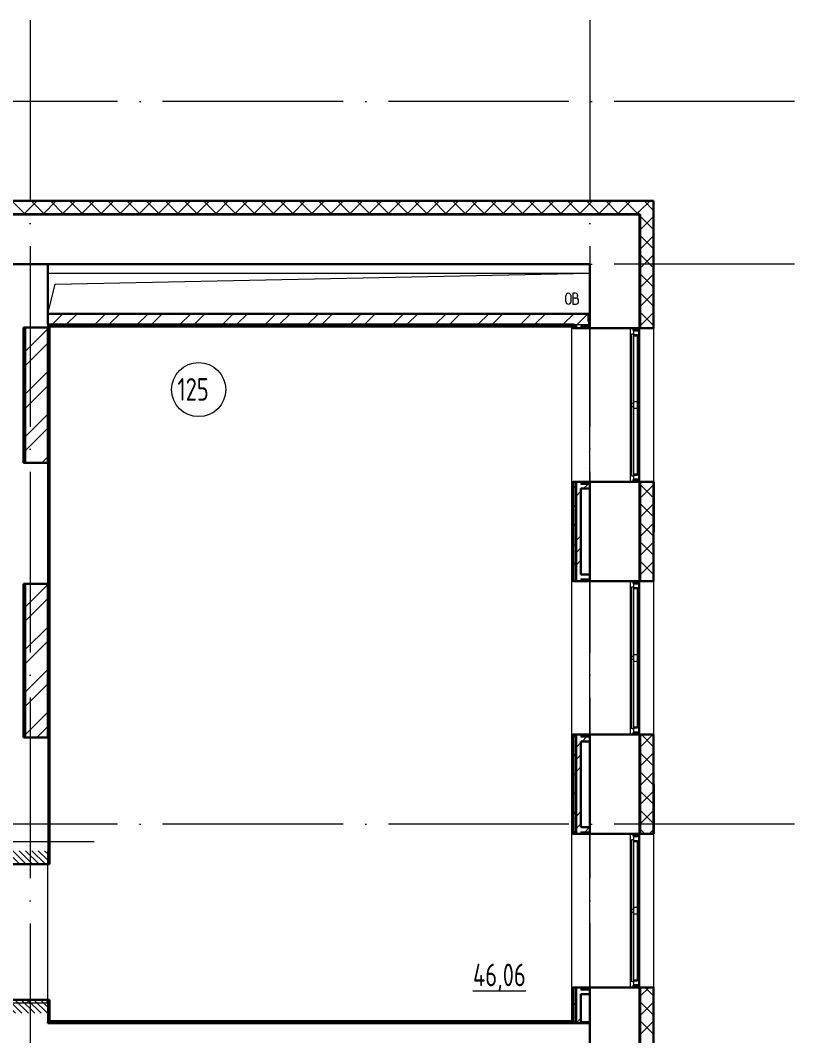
# Model space of a CAD drawing. Header units: millimetres. Extents: x -259809 to 472825, y -397243 to 31861.
# Drawn here: x -4166 to 4411, y -366576 to -355332 of the extents above; entities that cross this region are included whole.
import ezdxf

# ---------------------------------------------------------------- set-up
doc = ezdxf.new("R2010")
doc.units = ezdxf.units.MM
doc.linetypes.add('ADSK_Линия сетки', pattern=[25, 20, -2.5, 0, -2.5])
doc.linetypes.add('ADSK_Штриховая_ш2 п1_5', pattern=[4.5, 3, -1.5])
for name, color, linetype, lineweight in [('_ Окна', 252, 'Continuous', 30), ('Двери', 252, 'Continuous', 9), ('Линии', 7, 'Continuous', 9), ('Марки помещений', 252, 'Continuous', 20), ('Ограждение', 252, 'Continuous', 9), ('Окна', 252, 'Continuous', 9), ('Оси', 252, 'Continuous', 9), ('Сантехника', 252, 'Continuous', 18), ('Стены внутренние', 252, 'Continuous', 18), ('Стены наружные', 252, 'Continuous', 18), ('Стены штриховка', 7, 'Continuous', 9)]:
    doc.layers.add(name, color=color, linetype=linetype, lineweight=lineweight)
doc.styles.add('GOST Common_3', font='', dxfattribs={"height": 3.5})
doc.styles.get('GOST Common_3').set_extended_font_data('GOST 2.304 type A')

# ---------------------------------------------------------------- blocks, each defined once
blk = doc.blocks.new('1 этаж')
at = {"layer": 'Двери', "lineweight": 18, "true_color": 0x636466}
h = blk.add_hatch(dxfattribs=at)
h.set_pattern_fill('FP_2', color=251, angle=90, style=0, pattern_type=2)
h.set_pattern_definition([(135, (-4055.8, -12865.313), (-35.3553, -35.3553), [])])
h.paths.add_polyline_path([(-4251, -13640), (-3861, -13640), (-3861, -13490), (-4251, -13490), (-4251, -13614)])
h.paths.add_polyline_path([(-4251, -11990), (-3861, -11990), (-3861, -11840), (-4251, -11840)])
at = {"color": 251, "lineweight": 18, "true_color": 0x636466}
for p, q in [((-3861, -5445), (2144, -5445)), ((-3779, -5567), (2144, -5445)), ((-3861, -5895), (-3779, -5567)), ((1877, -5759), (1877, -5697)), ((1934, -5759), (1934, -5697)), ((1984, -5668), (1954, -5668)), ((1954, -5668), (1954, -5788)), ((1988, -5721), (1954, -5721)), ((2008, -5701), (2008, -5691)), ((1954, -5788), (1991, -5788)), ((2018, -5761), (2018, -5751))]:
    blk.add_line(p, q, dxfattribs=at)
for centre, radius, start, end in [((1906, -5697), 28.7, 0, 180), ((1984, -5691), 23.3, 0, 90), ((1988, -5701), 20, 270, 0), ((1988, -5751), 30, 0, 90), ((1906, -5759), 28.7, 180, 0), ((1991, -5761), 26.7, 270, 0)]:
    blk.add_arc(centre, radius, start, end, dxfattribs=at)
at = {"layer": '_ Окна', "color": 251, "true_color": 0x636466}
for p, q in [((2626, -6055), (2626, -6080)), ((2684, -6080), (2684, -6055)), ((2626, -6080), (2684, -6080)), ((2626, -7730), (2626, -7755)), ((2684, -7730), (2626, -7730)), ((2684, -7755), (2684, -7730)), ((2626, -8855), (2626, -8880)), ((2626, -8880), (2684, -8880)), ((2684, -8880), (2684, -8855)), ((2626, -10530), (2626, -10555)), ((2684, -10530), (2626, -10530)), ((2684, -10555), (2684, -10530)), ((2626, -11655), (2626, -11680)), ((2626, -11680), (2684, -11680)), ((2684, -11680), (2684, -11655)), ((2626, -13330), (2626, -13355)), ((2684, -13330), (2626, -13330)), ((2684, -13355), (2684, -13330))]:
    blk.add_line(p, q, dxfattribs=at)
at = {"layer": '_ Окна', "color": 251, "lineweight": 18, "true_color": 0x636466}
for p, q in [((2684, -6080), (2626, -6080)), ((2626, -6080), (2626, -6118)), ((2626, -6126), (2667, -6126)), ((2667, -6126), (2667, -6138)), ((2667, -6144), (2684, -6140)), ((2684, -6140), (2684, -6080)), ((2667, -7684), (2626, -7684)), ((2626, -7692), (2626, -7730)), ((2626, -7730), (2684, -7730)), ((2684, -7671), (2667, -7666)), ((2667, -7672), (2667, -7684)), ((2684, -7730), (2684, -7671)), ((2684, -8880), (2626, -8880)), ((2626, -8880), (2626, -8918)), ((2684, -8940), (2684, -8880)), ((2626, -8926), (2667, -8926)), ((2667, -8926), (2667, -8938)), ((2667, -8944), (2684, -8940)), ((2667, -10484), (2626, -10484)), ((2626, -10492), (2626, -10530)), ((2626, -10530), (2684, -10530)), ((2684, -10471), (2667, -10466)), ((2667, -10472), (2667, -10484)), ((2684, -10530), (2684, -10471)), ((2684, -11680), (2626, -11680)), ((2626, -11680), (2626, -11718)), ((2684, -11740), (2684, -11680)), ((2626, -11726), (2667, -11726)), ((2667, -11726), (2667, -11738)), ((2667, -11744), (2684, -11740)), ((2684, -13271), (2667, -13266)), ((2667, -13284), (2626, -13284)), ((2626, -13292), (2626, -13330)), ((2626, -13330), (2684, -13330)), ((2667, -13272), (2667, -13284)), ((2684, -13330), (2684, -13271))]:
    blk.add_line(p, q, dxfattribs=at)
at = {"layer": 'Двери', "color": 251, "linetype": 'ADSK_Штриховая_ш2 п1_5', "true_color": 0x636466}
for p, q in [((-3861, -11990), (-3861, -11840)), ((-4251, -11990), (-3861, -11990)), ((-3861, -13490), (-4251, -13490)), ((-3861, -13640), (-3861, -13490))]:
    blk.add_line(p, q, dxfattribs=at)
at = {"layer": 'Линии', "color": 251, "lineweight": 18, "ltscale": 100, "true_color": 0x636466}
blk.add_line((-9066, -11740), (-3346, -11740), dxfattribs=at)
at = {"layer": 'Марки помещений', "color": 251, "true_color": 0x636466}
blk.add_circle((-2190, -6734), 300, dxfattribs=at)
at = {"layer": 'Ограждение', "color": 251, "true_color": 0x636466}
for p, q in [((-3841, -6035), (-3836, -6040)), ((-3836, -6040), (1944, -6040)), ((-3836, -11980), (-3836, -6040)), ((1944, -13730), (1944, -6035)), ((1944, -6055), (1959, -6055)), ((1944, -7755), (1944, -6055)), ((2144, -7755), (2144, -6055)), ((2594, -7755), (2594, -6055)), ((1959, -7755), (1944, -7755)), ((1944, -8855), (1959, -8855)), ((1944, -10555), (1944, -8855)), ((2144, -10555), (2144, -8855)), ((2594, -10555), (2594, -8855)), ((1959, -10555), (1944, -10555)), ((1944, -11655), (1959, -11655)), ((1944, -13355), (1944, -11655)), ((2144, -13355), (2144, -11655)), ((2594, -13355), (2594, -11655)), ((-3836, -11980), (-3841, -11980)), ((1959, -13355), (1944, -13355)), ((-3841, -13500), (-3836, -13500)), ((-3836, -13725), (-3836, -13500)), ((-3836, -13725), (-3841, -13730)), ((1944, -13725), (-3836, -13725)), ((2144, -13735), (2044, -13735))]:
    blk.add_line(p, q, dxfattribs=at)
at = {"layer": 'Окна', "color": 251, "true_color": 0x636466}
for p, q in [((2609, -6118), (2626, -6118)), ((2609, -6890), (2609, -6118)), ((2626, -6118), (2626, -6890)), ((2626, -6138), (2667, -6138)), ((2667, -6138), (2667, -6870)), ((2684, -7671), (2684, -6140)), ((2609, -6920), (2609, -6890)), ((2626, -6890), (2609, -6890)), ((2609, -6920), (2626, -6920)), ((2609, -7692), (2609, -6920)), ((2667, -6870), (2626, -6870)), ((2626, -6890), (2626, -6920)), ((2626, -6920), (2626, -7692)), ((2626, -6940), (2667, -6940)), ((2667, -6870), (2667, -6940)), ((2667, -6940), (2667, -7672)), ((2626, -7692), (2609, -7692)), ((2667, -7672), (2626, -7672)), ((2609, -8918), (2626, -8918)), ((2609, -9690), (2609, -8918)), ((2626, -8918), (2626, -9690)), ((2626, -8938), (2667, -8938)), ((2667, -8938), (2667, -9670)), ((2684, -10471), (2684, -8940)), ((2609, -9720), (2609, -9690)), ((2626, -9690), (2609, -9690)), ((2609, -9720), (2626, -9720)), ((2609, -10492), (2609, -9720)), ((2667, -9670), (2626, -9670)), ((2626, -9690), (2626, -9720)), ((2626, -9720), (2626, -10492)), ((2626, -9740), (2667, -9740)), ((2667, -9670), (2667, -9740)), ((2667, -9740), (2667, -10472)), ((2626, -10492), (2609, -10492)), ((2667, -10472), (2626, -10472)), ((2609, -11718), (2626, -11718)), ((2609, -12490), (2609, -11718)), ((2626, -11718), (2626, -12490)), ((2626, -11738), (2667, -11738)), ((2667, -11738), (2667, -12470)), ((2684, -13271), (2684, -11740)), ((2667, -12470), (2626, -12470)), ((2667, -12470), (2667, -12540)), ((2609, -12520), (2609, -12490)), ((2626, -12490), (2609, -12490)), ((2609, -12520), (2626, -12520)), ((2609, -13292), (2609, -12520)), ((2626, -12490), (2626, -12520)), ((2626, -12520), (2626, -13292)), ((2626, -12540), (2667, -12540)), ((2667, -12540), (2667, -13272)), ((2626, -13292), (2609, -13292)), ((2667, -13272), (2626, -13272))]:
    blk.add_line(p, q, dxfattribs=at)
at = {"layer": 'Оси', "color": 251, "linetype": 'ADSK_Линия сетки', "ltscale": 100, "true_color": 0x636466}
for p, q in [((-4056, -2645), (-4056, -33771)), ((2144, -2645), (2144, -33771)), ((4411, -3545), (-72528, -3545)), ((4411, -5345), (-72528, -5345)), ((4411, -11545), (-72528, -11545))]:
    blk.add_line(p, q, dxfattribs=at)
at = {"layer": 'Сантехника', "color": 251, "lineweight": 9, "true_color": 0x636466}
for radius, start, end in [(55, 58.1206, 81.0151), (42.7, 47.783, 75), (55, 278.9849, 301.8794), (42.7, 285, 312.217)]:
    blk.add_arc((-4139, -9019), radius, start, end, dxfattribs=at)
at = {"layer": 'Стены внутренние', "color": 251, "lineweight": 30, "true_color": 0x636466}
for p, q in [((2846, -4643), (-4506, -4643)), ((2846, -6055), (2846, -4643)), ((2694, -4795), (-4506, -4795)), ((2694, -6055), (2694, -4795)), ((2144, -5345), (-4251, -5345)), ((-3861, -5895), (-3861, -5345)), ((2144, -5345), (2144, -5980)), ((-4131, -6045), (-3861, -6045)), ((-4131, -7545), (-4131, -6045)), ((2144, -6055), (2694, -6055)), ((2704, -6055), (2846, -6055)), ((-3861, -7545), (-4131, -7545)), ((2694, -7755), (2144, -7755)), ((2694, -8855), (2694, -7755)), ((2846, -7755), (2704, -7755)), ((2846, -8855), (2846, -7755)), ((2144, -7830), (2144, -8780)), ((2144, -8855), (2694, -8855)), ((2704, -8855), (2846, -8855)), ((-4131, -8885), (-3861, -8885)), ((-4131, -10585), (-4131, -8885)), ((2694, -10555), (2144, -10555)), ((2694, -11655), (2694, -10555)), ((2846, -10555), (2704, -10555)), ((2846, -11655), (2846, -10555)), ((-3861, -10585), (-4131, -10585)), ((2144, -10630), (2144, -11580)), ((2144, -11655), (2694, -11655)), ((2704, -11655), (2846, -11655)), ((-4251, -11990), (-3861, -11990)), ((2694, -13355), (2144, -13355)), ((2694, -20695), (2694, -13355)), ((2846, -13355), (2704, -13355)), ((2846, -20847), (2846, -13355)), ((2144, -13430), (2144, -14355)), ((-3861, -13530), (-3866, -13530)), ((-3861, -13750), (-3861, -13735)), ((2144, -13750), (2044, -13750))]:
    blk.add_line(p, q, dxfattribs=at)
at = {"layer": 'Стены внутренние', "color": 251, "linetype": 'Continuous', "lineweight": 9, "true_color": 0x636466}
for p, q in [((-4118, -4785), (-4258, -4645)), ((-4119, -4785), (-3979, -4645)), ((-3906, -4785), (-4046, -4645)), ((-3907, -4785), (-3767, -4645)), ((-3693, -4785), (-3833, -4645)), ((-3744, -4645), (-3745, -4643)), ((-3695, -4785), (-3555, -4645)), ((-3481, -4785), (-3621, -4645)), ((-3483, -4785), (-3343, -4645)), ((-3269, -4785), (-3409, -4645)), ((-3271, -4785), (-3131, -4645)), ((-3057, -4785), (-3197, -4645)), ((-3058, -4785), (-2918, -4645)), ((-2845, -4785), (-2985, -4645)), ((-2846, -4785), (-2706, -4645)), ((-2633, -4785), (-2773, -4645)), ((-2771, -4643), (-2772, -4645)), ((-2688, -4645), (-2689, -4643)), ((-2634, -4785), (-2494, -4645)), ((-2421, -4785), (-2561, -4645)), ((-2422, -4785), (-2282, -4645)), ((-2209, -4785), (-2349, -4645)), ((-2210, -4785), (-2070, -4645)), ((-1996, -4785), (-2136, -4645)), ((-1998, -4785), (-1858, -4645)), ((-1784, -4785), (-1924, -4645)), ((-1867, -4645), (-1868, -4643)), ((-1786, -4785), (-1646, -4645)), ((-1572, -4785), (-1712, -4645)), ((-1574, -4785), (-1434, -4645)), ((-1360, -4785), (-1500, -4645)), ((-1363, -4643), (-1364, -4645)), ((-1361, -4785), (-1221, -4645)), ((-1148, -4785), (-1288, -4645)), ((-1280, -4645), (-1281, -4643)), ((-1149, -4785), (-1009, -4645)), ((-936, -4785), (-1076, -4645)), ((-937, -4785), (-797, -4645)), ((-724, -4785), (-864, -4645)), ((-725, -4785), (-585, -4645)), ((-511, -4785), (-651, -4645)), ((-513, -4785), (-373, -4645)), ((-299, -4785), (-439, -4645)), ((-301, -4785), (-161, -4645)), ((-87, -4785), (-227, -4645)), ((-89, -4785), (51, -4645)), ((125, -4785), (-15, -4645)), ((45, -4643), (44, -4645)), ((124, -4785), (264, -4645)), ((337, -4785), (197, -4645)), ((336, -4785), (476, -4645)), ((549, -4785), (409, -4645)), ((548, -4785), (688, -4645)), ((761, -4785), (621, -4645)), ((760, -4785), (900, -4645)), ((973, -4785), (833, -4645)), ((972, -4785), (1112, -4645)), ((1186, -4785), (1046, -4645)), ((1184, -4785), (1324, -4645)), ((1398, -4785), (1258, -4645)), ((1396, -4785), (1536, -4645)), ((1610, -4785), (1470, -4645)), ((1536, -4645), (1534, -4643)), ((1608, -4785), (1748, -4645)), ((1822, -4785), (1682, -4645)), ((1821, -4785), (1961, -4645)), ((2034, -4785), (1894, -4645)), ((2033, -4785), (2173, -4645)), ((2246, -4785), (2106, -4645)), ((2245, -4785), (2385, -4645)), ((2458, -4785), (2318, -4645)), ((2457, -4785), (2597, -4645)), ((2671, -4785), (2531, -4645)), ((2591, -4645), (2590, -4643)), ((2694, -4760), (2809, -4645)), ((2742, -4645), (2742, -4645)), ((2844, -4747), (2743, -4645)), ((2669, -4785), (2694, -4760)), ((2844, -4959), (2704, -4819)), ((2704, -4962), (2844, -4822)), ((2844, -4884), (2846, -4884)), ((2844, -5171), (2704, -5031)), ((2704, -5175), (2844, -5035)), ((2844, -5383), (2704, -5243)), ((2704, -5387), (2844, -5247)), ((2844, -5290), (2846, -5290)), ((2844, -5595), (2704, -5455)), ((2704, -5599), (2844, -5459)), ((2844, -5808), (2704, -5668)), ((2704, -5811), (2844, -5671)), ((2844, -5697), (2846, -5697)), ((2844, -6020), (2704, -5880)), ((2704, -6023), (2844, -5883)), ((2844, -6002), (2846, -6002)), ((2823, -7755), (2822, -7757)), ((2844, -7929), (2704, -7789)), ((2704, -7932), (2844, -7792)), ((2844, -7932), (2846, -7932)), ((2844, -8141), (2704, -8001)), ((2704, -8144), (2844, -8004)), ((2846, -8135), (2844, -8131)), ((2844, -8353), (2704, -8213)), ((2704, -8356), (2844, -8216)), ((2844, -8237), (2846, -8237)), ((2844, -8565), (2704, -8425)), ((2704, -8569), (2844, -8429)), ((2844, -8777), (2704, -8637)), ((2704, -8781), (2844, -8641)), ((2844, -8643), (2846, -8643)), ((2710, -8855), (2704, -8849)), ((2793, -8855), (2792, -8853)), ((2844, -8853), (2844, -8853)), ((2704, -10690), (2837, -10557)), ((2844, -10687), (2713, -10555)), ((2844, -10899), (2704, -10759)), ((2704, -10902), (2844, -10762)), ((2844, -10878), (2846, -10878)), ((2844, -11111), (2704, -10971)), ((2704, -11114), (2844, -10974)), ((2844, -11323), (2704, -11183)), ((2704, -11326), (2844, -11186)), ((2844, -11285), (2846, -11285)), ((2844, -11535), (2704, -11395)), ((2704, -11538), (2844, -11398)), ((2752, -11655), (2704, -11607)), ((2801, -11653), (2844, -11611)), ((2844, -11590), (2846, -11590)), ((2704, -13448), (2795, -13357)), ((2844, -13444), (2755, -13355)), ((2846, -13418), (2844, -13414)), ((2844, -13656), (2704, -13516)), ((2704, -13660), (2844, -13520)), ((2844, -13520), (2846, -13520)), ((2844, -13869), (2704, -13729)), ((2704, -13872), (2844, -13732)), ((2844, -13825), (2846, -13825))]:
    blk.add_line(p, q, dxfattribs=at)
at = {"layer": 'Стены внутренние', "color": 251, "true_color": 0x636466}
for p, q in [((-3861, -6045), (-3861, -6015)), ((2694, -6055), (2694, -7755)), ((2846, -6055), (2846, -7755)), ((-3861, -8885), (-3861, -7545)), ((2694, -8855), (2694, -10555)), ((2846, -8855), (2846, -10555)), ((2694, -11655), (2694, -13355)), ((2846, -11655), (2846, -13355)), ((-3861, -13490), (-3861, -11990)), ((-3866, -13530), (-4246, -13530)), ((-3861, -13735), (-3861, -13530))]:
    blk.add_line(p, q, dxfattribs=at)
at = {"layer": 'Стены наружные', "color": 251, "true_color": 0x636466}
for p, q in [((-6771, -4638), (-3941, -4638)), ((-3941, -4643), (-3941, -4638)), ((2144, -5895), (2129, -5895)), ((-3861, -10585), (-3861, -11990)), ((2129, -13743), (2129, -13735)), ((2129, -13743), (2144, -13743))]:
    blk.add_line(p, q, dxfattribs=at)
at = {"layer": 'Стены наружные', "color": 251, "linetype": 'Continuous', "lineweight": 9, "true_color": 0x636466}
for p, q in [((2704, -4806), (2694, -4806)), ((2704, -4906), (2694, -4906)), ((2704, -5006), (2694, -5006)), ((2704, -5106), (2694, -5106)), ((2704, -5206), (2694, -5206)), ((2704, -5306), (2694, -5306)), ((2704, -5406), (2694, -5406)), ((2704, -5506), (2694, -5506)), ((2704, -5606), (2694, -5606)), ((2704, -5706), (2694, -5706)), ((2704, -5806), (2694, -5806)), ((-3813, -6015), (-3693, -5895)), ((-3656, -6015), (-3536, -5895)), ((-3341, -6015), (-3221, -5895)), ((-3184, -6015), (-3064, -5895)), ((-2870, -6015), (-2750, -5895)), ((-2713, -6015), (-2593, -5895)), ((-2398, -6015), (-2278, -5895)), ((-2241, -6015), (-2121, -5895)), ((-1927, -6015), (-1807, -5895)), ((-1770, -6015), (-1650, -5895)), ((-1455, -6015), (-1335, -5895)), ((-1298, -6015), (-1178, -5895)), ((-984, -6015), (-864, -5895)), ((-827, -6015), (-707, -5895)), ((-512, -6015), (-392, -5895)), ((-355, -6015), (-235, -5895)), ((-41, -6015), (79, -5895)), ((116, -6015), (236, -5895)), ((430, -6015), (550, -5895)), ((588, -6015), (708, -5895)), ((902, -6015), (1022, -5895)), ((1059, -6015), (1179, -5895)), ((1373, -6015), (1493, -5895)), ((1531, -6015), (1651, -5895)), ((1845, -6015), (1965, -5895)), ((2002, -6015), (2122, -5895)), ((2704, -5906), (2694, -5906)), ((-4111, -6313), (-3861, -6063)), ((-3846, -6068), (-3841, -6063)), ((-3813, -6035), (-3808, -6030)), ((-3743, -6035), (-3738, -6030)), ((-3672, -6035), (-3667, -6030)), ((-3601, -6035), (-3596, -6030)), ((-3531, -6035), (-3526, -6030)), ((-3460, -6035), (-3455, -6030)), ((-3389, -6035), (-3384, -6030)), ((-3320, -6030), (-3320, -6015)), ((-3318, -6035), (-3313, -6030)), ((-3248, -6035), (-3243, -6030)), ((-3177, -6035), (-3172, -6030)), ((-3106, -6035), (-3101, -6030)), ((-3036, -6035), (-3031, -6030)), ((-2965, -6035), (-2960, -6030)), ((-2894, -6035), (-2889, -6030)), ((-2824, -6035), (-2819, -6030)), ((-2753, -6035), (-2748, -6030)), ((-2720, -6030), (-2720, -6015)), ((-2682, -6035), (-2677, -6030)), ((-2611, -6035), (-2606, -6030)), ((-2541, -6035), (-2536, -6030)), ((-2470, -6035), (-2465, -6030)), ((-2399, -6035), (-2394, -6030)), ((-2329, -6035), (-2324, -6030)), ((-2258, -6035), (-2253, -6030)), ((-2187, -6035), (-2182, -6030)), ((-2120, -6030), (-2120, -6015)), ((-2116, -6035), (-2111, -6030)), ((-2046, -6035), (-2041, -6030)), ((-1975, -6035), (-1970, -6030)), ((-1904, -6035), (-1899, -6030)), ((-1834, -6035), (-1829, -6030)), ((-1763, -6035), (-1758, -6030)), ((-1692, -6035), (-1687, -6030)), ((-1621, -6035), (-1616, -6030)), ((-1551, -6035), (-1546, -6030)), ((-1520, -6030), (-1520, -6015)), ((-1480, -6035), (-1475, -6030)), ((-1409, -6035), (-1404, -6030)), ((-1339, -6035), (-1334, -6030)), ((-1268, -6035), (-1263, -6030)), ((-1197, -6035), (-1192, -6030)), ((-1126, -6035), (-1121, -6030)), ((-1056, -6035), (-1051, -6030)), ((-985, -6035), (-980, -6030)), ((-920, -6030), (-920, -6015)), ((-914, -6035), (-909, -6030)), ((-844, -6035), (-839, -6030)), ((-773, -6035), (-768, -6030)), ((-702, -6035), (-697, -6030)), ((-631, -6035), (-626, -6030)), ((-561, -6035), (-556, -6030)), ((-490, -6035), (-485, -6030)), ((-419, -6035), (-414, -6030)), ((-349, -6035), (-344, -6030)), ((-320, -6030), (-320, -6015)), ((-278, -6035), (-273, -6030)), ((-207, -6035), (-202, -6030)), ((-136, -6035), (-131, -6030)), ((-66, -6035), (-61, -6030)), ((5, -6035), (10, -6030)), ((76, -6035), (81, -6030)), ((146, -6035), (151, -6030)), ((217, -6035), (222, -6030)), ((280, -6030), (280, -6015)), ((288, -6035), (293, -6030)), ((358, -6035), (363, -6030)), ((429, -6035), (434, -6030)), ((500, -6035), (505, -6030)), ((571, -6035), (576, -6030)), ((641, -6035), (646, -6030)), ((712, -6035), (717, -6030)), ((783, -6035), (788, -6030)), ((853, -6035), (858, -6030)), ((880, -6030), (880, -6015)), ((924, -6035), (929, -6030)), ((995, -6035), (1000, -6030)), ((1066, -6035), (1071, -6030)), ((1136, -6035), (1141, -6030)), ((1207, -6035), (1212, -6030)), ((1278, -6035), (1283, -6030)), ((1348, -6035), (1353, -6030)), ((1419, -6035), (1424, -6030)), ((1480, -6030), (1480, -6015)), ((1490, -6035), (1495, -6030)), ((1561, -6035), (1566, -6030)), ((1631, -6035), (1636, -6030)), ((1702, -6035), (1707, -6030)), ((1773, -6035), (1778, -6030)), ((1843, -6035), (1848, -6030)), ((1914, -6035), (1919, -6030)), ((2044, -6047), (2048, -6043)), ((2048, -6043), (2061, -6030)), ((2077, -6030), (2092, -6015)), ((2704, -6006), (2694, -6006)), ((-3846, -6138), (-3841, -6133)), ((-4111, -6471), (-3861, -6221)), ((-3846, -6209), (-3841, -6204)), ((-3846, -6280), (-3841, -6275)), ((-3846, -6351), (-3841, -6346)), ((-3861, -6436), (-3846, -6421)), ((-3846, -6421), (-3841, -6416)), ((-3846, -6492), (-3841, -6487)), ((-4111, -6785), (-3861, -6535)), ((-3846, -6563), (-3841, -6558)), ((-3846, -6633), (-3841, -6628)), ((-4111, -6942), (-3861, -6692)), ((-3846, -6704), (-3841, -6699)), ((-3861, -6860), (-3846, -6845)), ((-3846, -6775), (-3841, -6770)), ((-3846, -6845), (-3841, -6840)), ((-3846, -6916), (-3841, -6911)), ((-4111, -7256), (-3861, -7006)), ((-3846, -6987), (-3841, -6982)), ((-3846, -7058), (-3841, -7053)), ((-4111, -7413), (-3861, -7163)), ((-3846, -7128), (-3841, -7123)), ((-3846, -7199), (-3841, -7194)), ((-3861, -7285), (-3846, -7270)), ((-3846, -7270), (-3841, -7265)), ((-3846, -7340), (-3841, -7335)), ((-3846, -7411), (-3841, -7406)), ((-3928, -7545), (-3861, -7478)), ((-3846, -7482), (-3841, -7477)), ((-3846, -7553), (-3841, -7548)), ((-3846, -7623), (-3841, -7618)), ((-3861, -7709), (-3846, -7694)), ((-3846, -7694), (-3841, -7689)), ((1959, -7758), (1962, -7755)), ((1994, -7774), (2013, -7755)), ((-3846, -7765), (-3841, -7760)), ((-3846, -7835), (-3841, -7830)), ((1959, -7829), (1964, -7824)), ((1964, -7824), (1969, -7819)), ((1969, -7819), (1982, -7806)), ((1982, -7806), (1994, -7794)), ((1994, -7909), (2044, -7859)), ((2073, -7830), (2123, -7780)), ((2704, -7806), (2694, -7806)), ((-3846, -7906), (-3841, -7901)), ((-3846, -7977), (-3841, -7972)), ((1959, -7899), (1964, -7894)), ((1959, -7970), (1964, -7965)), ((2704, -7906), (2694, -7906)), ((2846, -7932), (2851, -7932)), ((2851, -7910), (2849, -7913)), ((-3846, -8048), (-3841, -8043)), ((1959, -8041), (1964, -8036)), ((1969, -8031), (1982, -8018)), ((1982, -8018), (1994, -8006)), ((2704, -8006), (2694, -8006)), ((-3861, -8133), (-3846, -8118)), ((-3846, -8118), (-3841, -8113)), ((-3846, -8189), (-3841, -8184)), ((1959, -8112), (1964, -8107)), ((1959, -8182), (1964, -8177)), ((2704, -8106), (2694, -8106)), ((2704, -8206), (2694, -8206)), ((2851, -8143), (2846, -8135)), ((-3846, -8260), (-3841, -8255)), ((1959, -8253), (1964, -8248)), ((1959, -8324), (1964, -8319)), ((1964, -8248), (1969, -8243)), ((1969, -8243), (1982, -8230)), ((1982, -8230), (1994, -8218)), ((2704, -8306), (2694, -8306)), ((2846, -8237), (2851, -8237)), ((-3846, -8330), (-3841, -8325)), ((-3846, -8401), (-3841, -8396)), ((1959, -8394), (1964, -8389)), ((1982, -8443), (1994, -8430)), ((1994, -8403), (2044, -8353)), ((2704, -8406), (2694, -8406)), ((-3861, -8558), (-3846, -8543)), ((-3846, -8472), (-3841, -8467)), ((-3846, -8543), (-3841, -8538)), ((1959, -8465), (1964, -8460)), ((1959, -8536), (1964, -8531)), ((1969, -8455), (1982, -8443)), ((1994, -8538), (2044, -8488)), ((2704, -8506), (2694, -8506)), ((-3846, -8613), (-3841, -8608)), ((1959, -8607), (1964, -8602)), ((1969, -8667), (1982, -8655)), ((1982, -8655), (1994, -8642)), ((1994, -8673), (2044, -8623)), ((2704, -8606), (2694, -8606)), ((-3846, -8684), (-3841, -8679)), ((-3846, -8755), (-3841, -8750)), ((1959, -8677), (1964, -8672)), ((1959, -8748), (1964, -8743)), ((1964, -8672), (1969, -8667)), ((2704, -8706), (2694, -8706)), ((-3846, -8825), (-3841, -8820)), ((1959, -8819), (1964, -8814)), ((1993, -8855), (1994, -8854)), ((2704, -8806), (2694, -8806)), ((-4111, -9142), (-3861, -8892)), ((-3861, -8982), (-3846, -8967)), ((-3846, -8896), (-3841, -8891)), ((-3846, -8967), (-3841, -8962)), ((-4111, -9299), (-3861, -9049)), ((-3846, -9038), (-3841, -9033)), ((-3846, -9108), (-3841, -9103)), ((-3846, -9179), (-3841, -9174)), ((-3846, -9250), (-3841, -9245)), ((-3846, -9320), (-3841, -9315)), ((-4111, -9614), (-3861, -9364)), ((-3861, -9406), (-3846, -9391)), ((-3846, -9391), (-3841, -9386)), ((-4111, -9771), (-3861, -9521)), ((-3846, -9462), (-3841, -9457)), ((-3846, -9532), (-3841, -9527)), ((-3846, -9603), (-3841, -9598)), ((-3846, -9674), (-3841, -9669)), ((-3846, -9745), (-3841, -9740)), ((-4111, -10085), (-3861, -9835)), ((-3861, -9830), (-3846, -9815)), ((-3846, -9815), (-3841, -9810)), ((-3846, -9886), (-3841, -9881)), ((-4111, -10242), (-3861, -9992)), ((-3846, -9957), (-3841, -9952)), ((-3846, -10027), (-3841, -10022)), ((-3846, -10098), (-3841, -10093)), ((-3846, -10169), (-3841, -10164)), ((-4111, -10557), (-3861, -10307)), ((-3861, -10255), (-3846, -10240)), ((-3846, -10240), (-3841, -10235)), ((-3846, -10310), (-3841, -10305)), ((-3846, -10381), (-3841, -10376)), ((-3846, -10452), (-3841, -10447)), ((-3982, -10585), (-3861, -10464)), ((-3846, -10522), (-3841, -10517)), ((1969, -10576), (1982, -10564)), ((1982, -10564), (1990, -10555)), ((-3861, -10679), (-3846, -10664)), ((-3846, -10593), (-3841, -10588)), ((-3846, -10664), (-3841, -10659)), ((1959, -10586), (1964, -10581)), ((1959, -10657), (1964, -10652)), ((1994, -10693), (2044, -10643)), ((2056, -10630), (2106, -10580)), ((2704, -10606), (2694, -10606)), ((-3846, -10735), (-3841, -10730)), ((1959, -10728), (1964, -10723)), ((1959, -10799), (1964, -10794)), ((1964, -10794), (1969, -10789)), ((1969, -10789), (1982, -10776)), ((1982, -10776), (1994, -10764)), ((1994, -10828), (2044, -10778)), ((2704, -10706), (2694, -10706)), ((-3846, -10805), (-3841, -10800)), ((-3846, -10876), (-3841, -10871)), ((1959, -10869), (1964, -10864)), ((2704, -10806), (2694, -10806)), ((2704, -10906), (2694, -10906)), ((-3846, -10947), (-3841, -10942)), ((-3846, -11017), (-3841, -11012)), ((1959, -10940), (1964, -10935)), ((1959, -11011), (1964, -11006)), ((1969, -11001), (1982, -10988)), ((1982, -10988), (1994, -10976)), ((1994, -10962), (2044, -10912)), ((2704, -11006), (2694, -11006)), ((-3861, -11103), (-3846, -11088)), ((-3846, -11088), (-3841, -11083)), ((1959, -11081), (1964, -11076)), ((2704, -11106), (2694, -11106)), ((-3846, -11159), (-3841, -11154)), ((-3846, -11230), (-3841, -11225)), ((1959, -11152), (1964, -11147)), ((1959, -11223), (1964, -11218)), ((1964, -11218), (1969, -11213)), ((1969, -11213), (1982, -11200)), ((1982, -11200), (1994, -11188)), ((2704, -11206), (2694, -11206)), ((-3846, -11300), (-3841, -11295)), ((1959, -11294), (1964, -11289)), ((2704, -11306), (2694, -11306)), ((2846, -11285), (2851, -11285)), ((-3846, -11371), (-3841, -11366)), ((-3846, -11442), (-3841, -11437)), ((1959, -11364), (1964, -11359)), ((1959, -11435), (1964, -11430)), ((1969, -11425), (1982, -11412)), ((1982, -11412), (1994, -11400)), ((1994, -11456), (2044, -11406)), ((2704, -11406), (2694, -11406)), ((-3861, -11527), (-3846, -11512)), ((-3846, -11512), (-3841, -11507)), ((-3846, -11583), (-3841, -11578)), ((1959, -11506), (1964, -11501)), ((1959, -11576), (1964, -11571)), ((1994, -11591), (2044, -11541)), ((2090, -11630), (2140, -11580)), ((2704, -11506), (2694, -11506)), ((-3846, -11654), (-3841, -11649)), ((1959, -11647), (1964, -11642)), ((1964, -11642), (1969, -11637)), ((1969, -11637), (1982, -11625)), ((1982, -11625), (1994, -11612)), ((2704, -11606), (2694, -11606)), ((2846, -11590), (2851, -11590)), ((-3846, -11725), (-3841, -11720)), ((-3846, -11795), (-3841, -11790)), ((-3846, -11866), (-3841, -11861)), ((-3861, -11952), (-3846, -11937)), ((-3846, -11937), (-3841, -11932)), ((2135, -13380), (2144, -13371)), ((-4099, -13530), (-4059, -13490)), ((-3846, -13492), (-3844, -13490)), ((1959, -13415), (1964, -13410)), ((1959, -13486), (1964, -13481)), ((2704, -13406), (2694, -13406)), ((-3846, -13563), (-3841, -13558)), ((1959, -13556), (1964, -13551)), ((1969, -13546), (1982, -13534)), ((1982, -13534), (1994, -13521)), ((2704, -13506), (2694, -13506)), ((-3861, -13649), (-3846, -13634)), ((-3846, -13634), (-3841, -13629)), ((-3846, -13704), (-3841, -13699)), ((1959, -13627), (1964, -13622)), ((1959, -13698), (1964, -13693)), ((1994, -13746), (2044, -13696)), ((2704, -13606), (2694, -13606)), ((2704, -13706), (2694, -13706)), ((-3806, -13735), (-3801, -13730)), ((-3735, -13735), (-3730, -13730)), ((-3665, -13735), (-3660, -13730)), ((-3594, -13735), (-3589, -13730)), ((-3538, -13750), (-3523, -13735)), ((-3523, -13735), (-3518, -13730)), ((-3452, -13735), (-3447, -13730)), ((-3382, -13735), (-3377, -13730)), ((-3311, -13735), (-3306, -13730)), ((-3240, -13735), (-3235, -13730)), ((-3170, -13735), (-3165, -13730)), ((-3114, -13750), (-3099, -13735)), ((-3099, -13735), (-3094, -13730)), ((-3028, -13735), (-3023, -13730)), ((-2957, -13735), (-2952, -13730)), ((-2887, -13735), (-2882, -13730)), ((-2816, -13735), (-2811, -13730)), ((-2745, -13735), (-2740, -13730)), ((-2690, -13750), (-2675, -13735)), ((-2675, -13735), (-2670, -13730)), ((-2604, -13735), (-2599, -13730)), ((-2533, -13735), (-2528, -13730)), ((-2462, -13735), (-2457, -13730)), ((-2392, -13735), (-2387, -13730)), ((-2321, -13735), (-2316, -13730)), ((-2265, -13750), (-2250, -13735)), ((-2250, -13735), (-2245, -13730)), ((-2180, -13735), (-2175, -13730)), ((-2109, -13735), (-2104, -13730)), ((-2038, -13735), (-2033, -13730)), ((-1968, -13735), (-1963, -13730)), ((-1897, -13735), (-1892, -13730)), ((-1841, -13750), (-1826, -13735)), ((-1826, -13735), (-1821, -13730)), ((-1755, -13735), (-1750, -13730)), ((-1685, -13735), (-1680, -13730)), ((-1614, -13735), (-1609, -13730)), ((-1543, -13735), (-1538, -13730)), ((-1473, -13735), (-1468, -13730)), ((-1417, -13750), (-1402, -13735)), ((-1402, -13735), (-1397, -13730)), ((-1331, -13735), (-1326, -13730)), ((-1260, -13735), (-1255, -13730)), ((-1190, -13735), (-1185, -13730)), ((-1119, -13735), (-1114, -13730)), ((-1048, -13735), (-1043, -13730)), ((-993, -13750), (-978, -13735)), ((-978, -13735), (-973, -13730)), ((-907, -13735), (-902, -13730)), ((-836, -13735), (-831, -13730)), ((-765, -13735), (-760, -13730)), ((-695, -13735), (-690, -13730)), ((-624, -13735), (-619, -13730)), ((-568, -13750), (-553, -13735)), ((-553, -13735), (-548, -13730)), ((-483, -13735), (-478, -13730)), ((-412, -13735), (-407, -13730)), ((-341, -13735), (-336, -13730)), ((-270, -13735), (-265, -13730)), ((-200, -13735), (-195, -13730)), ((-144, -13750), (-129, -13735)), ((-129, -13735), (-124, -13730)), ((-58, -13735), (-53, -13730)), ((12, -13735), (17, -13730)), ((83, -13735), (88, -13730)), ((154, -13735), (159, -13730)), ((225, -13735), (230, -13730)), ((280, -13750), (295, -13735)), ((295, -13735), (300, -13730)), ((366, -13735), (371, -13730)), ((437, -13735), (442, -13730)), ((507, -13735), (512, -13730)), ((578, -13735), (583, -13730)), ((649, -13735), (654, -13730)), ((704, -13750), (719, -13735)), ((719, -13735), (724, -13730)), ((790, -13735), (795, -13730)), ((861, -13735), (866, -13730)), ((932, -13735), (937, -13730)), ((1002, -13735), (1007, -13730)), ((1073, -13735), (1078, -13730)), ((1129, -13750), (1144, -13735)), ((1144, -13735), (1149, -13730)), ((1214, -13735), (1219, -13730)), ((1285, -13735), (1290, -13730)), ((1356, -13735), (1361, -13730)), ((1427, -13735), (1432, -13730)), ((1497, -13735), (1502, -13730)), ((1553, -13750), (1568, -13735)), ((1568, -13735), (1573, -13730)), ((1639, -13735), (1644, -13730)), ((1709, -13735), (1714, -13730)), ((1780, -13735), (1785, -13730)), ((1851, -13735), (1856, -13730)), ((1922, -13735), (1927, -13730)), ((1977, -13750), (1982, -13746)), ((1982, -13746), (1994, -13733)), ((2704, -13806), (2694, -13806))]:
    blk.add_line(p, q, dxfattribs=at)
at = {"layer": 'Стены наружные', "color": 251, "lineweight": 30, "true_color": 0x636466}
for p, q in [((2129, -5895), (-3861, -5895)), ((-3861, -5895), (-3861, -6015)), ((2129, -5980), (2129, -5895)), ((-4111, -6045), (-4111, -7545)), ((1969, -6015), (-3861, -6015)), ((-3861, -7545), (-3861, -6045)), ((-3846, -6030), (1964, -6030)), ((-3846, -6035), (-3846, -6030)), ((-3841, -6035), (1959, -6035)), ((-3841, -11990), (-3841, -6035)), ((1959, -6035), (1959, -6055)), ((1959, -6055), (2144, -6055)), ((1964, -6030), (1964, -6035)), ((1969, -6030), (1969, -6015)), ((2144, -5980), (2129, -5980)), ((2144, -6055), (2144, -5980)), ((2694, -6055), (2704, -6055)), ((2144, -7755), (1959, -7755)), ((1959, -7755), (1959, -8855)), ((2144, -7830), (2144, -7755)), ((2704, -7755), (2694, -7755)), ((2851, -7755), (2846, -7755)), ((2851, -8305), (2851, -7755)), ((2044, -8780), (2044, -7830)), ((2044, -7830), (2144, -7830)), ((2846, -8305), (2851, -8305)), ((1959, -8855), (2144, -8855)), ((2144, -8780), (2044, -8780)), ((2144, -8855), (2144, -8780)), ((2694, -8855), (2704, -8855)), ((-4111, -8885), (-4111, -10585)), ((-3861, -10585), (-3861, -8885)), ((2144, -10555), (1959, -10555)), ((1959, -10555), (1959, -11655)), ((2144, -10630), (2144, -10555)), ((2704, -10555), (2694, -10555)), ((2044, -11580), (2044, -10630)), ((2044, -10630), (2144, -10630)), ((2846, -11105), (2846, -11655)), ((2851, -11105), (2846, -11105)), ((2851, -11655), (2851, -11105)), ((2144, -11580), (2044, -11580)), ((2144, -11655), (2144, -11580)), ((1959, -11655), (2144, -11655)), ((2694, -11655), (2704, -11655)), ((2846, -11655), (2851, -11655)), ((-3861, -11990), (-3841, -11990)), ((2144, -13355), (1959, -13355)), ((1959, -13355), (1959, -13730)), ((2144, -13430), (2144, -13355)), ((2704, -13355), (2694, -13355)), ((-3866, -13490), (-4246, -13490)), ((-3866, -13530), (-3866, -13490)), ((-3861, -13490), (-3861, -13530)), ((-3841, -13490), (-3861, -13490)), ((-3841, -13730), (-3841, -13490)), ((2044, -13750), (2044, -13430)), ((2044, -13430), (2144, -13430)), ((-3861, -13750), (2044, -13750)), ((1964, -13735), (-3846, -13735)), ((1959, -13730), (-3841, -13730)), ((1964, -13730), (1964, -13735))]:
    blk.add_line(p, q, dxfattribs=at)
at = {"layer": 'Стены штриховка', "color": 251, "true_color": 0x636466}
for p, q in [((2846, -4645), (-4504, -4645)), ((2844, -6053), (2844, -4643)), ((-4506, -4785), (2694, -4785)), ((2694, -4785), (2694, -4795)), ((2694, -4795), (2704, -4795)), ((2704, -4795), (2704, -6055)), ((-3846, -6015), (-3846, -6030)), ((-3846, -11990), (-3846, -6035)), ((1969, -6030), (1964, -6030)), ((1964, -6035), (1964, -6055)), ((1969, -6015), (2129, -6015)), ((1969, -6055), (1969, -6030)), ((1982, -6015), (1982, -6055)), ((1994, -6015), (1994, -6055)), ((2044, -6030), (2144, -6030)), ((2044, -6030), (2044, -6055)), ((2044, -6043), (2144, -6043)), ((2129, -5980), (2129, -6015)), ((2770, -6053), (2770, -6055)), ((2770, -6053), (2844, -6053)), ((1964, -7755), (1964, -8855)), ((1969, -8855), (1969, -7755)), ((1982, -7755), (1982, -8855)), ((1994, -7755), (1994, -8855)), ((2044, -7755), (2044, -7780)), ((2704, -7755), (2704, -8855)), ((2770, -7755), (2770, -7757)), ((2844, -7757), (2770, -7757)), ((2844, -8853), (2844, -7757)), ((2044, -7768), (2144, -7768)), ((2044, -7780), (2144, -7780)), ((2044, -8830), (2144, -8830)), ((2044, -8830), (2044, -8855)), ((2044, -8843), (2144, -8843)), ((2770, -8853), (2770, -8855)), ((2770, -8853), (2844, -8853)), ((1964, -10555), (1964, -11655)), ((1969, -11655), (1969, -10555)), ((1982, -10555), (1982, -11655)), ((1994, -10555), (1994, -11655)), ((2044, -10555), (2044, -10580)), ((2044, -10568), (2144, -10568)), ((2704, -10555), (2704, -11655)), ((2770, -10555), (2770, -10557)), ((2844, -10557), (2770, -10557)), ((2844, -11653), (2844, -10557)), ((2044, -10580), (2144, -10580)), ((2044, -11630), (2144, -11630)), ((2044, -11630), (2044, -11655)), ((2044, -11643), (2144, -11643)), ((2770, -11653), (2770, -11655)), ((2770, -11653), (2844, -11653)), ((1964, -13355), (1964, -13730)), ((1969, -13750), (1969, -13355)), ((1982, -13355), (1982, -13750)), ((1994, -13355), (1994, -13750)), ((2044, -13355), (2044, -13380)), ((2044, -13368), (2144, -13368)), ((2704, -13355), (2704, -20695)), ((2770, -13355), (2770, -13357)), ((2844, -13357), (2770, -13357)), ((2844, -20847), (2844, -13357)), ((-3846, -13735), (-3846, -13490)), ((2044, -13380), (2144, -13380))]:
    blk.add_line(p, q, dxfattribs=at)
at = {"layer": 'Марки помещений', "color": 251, "true_color": 0x636466, "style": 'GOST Common_3', "width": 0.9}
for s, p in [('125', (-2425, -6857)), ('%%U46,06', (848, -13341))]:
    blk.add_text(s, height=250, dxfattribs=at).set_placement(p)

msp = doc.modelspace()

# ---------------------------------------------------------------- block references
msp.add_blockref('1 этаж', (0, -352687))

doc.saveas('drawing.dxf')
